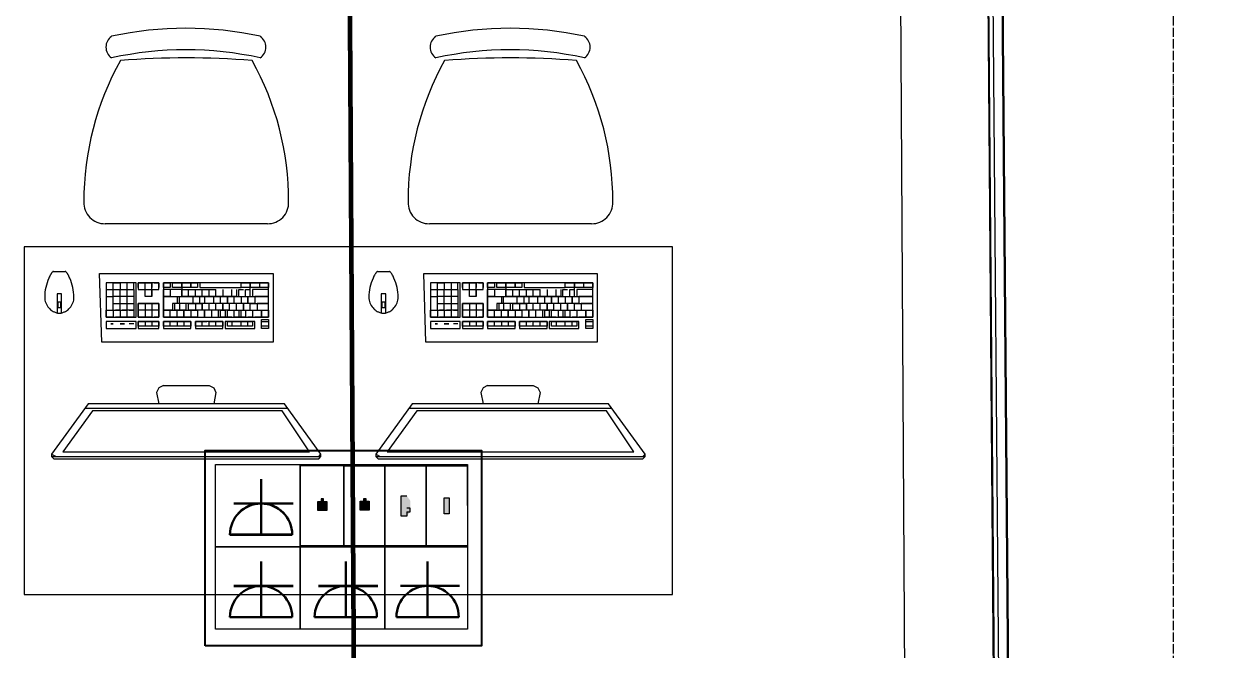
# Model space of a CAD drawing. Header units: millimetres. Extents: x -32 to 417638015, y -35 to 175284279.
# Drawn here: x 417443536 to 417446141, y 175263677 to 175265027 of the extents above; entities that cross this region are included whole.
import ezdxf
from ezdxf import colors
from ezdxf.entities.mleader import LeaderData, LeaderLine
from ezdxf.math import Vec2, Vec3

# ---------------------------------------------------------------- set-up
doc = ezdxf.new("R2010")
doc.units = ezdxf.units.MM
doc.linetypes.add('ADSK_Линия сетки', pattern=[25, 20, -2.5, 0, -2.5])
for name, color, linetype, lineweight in [('_ЭМ_В полу', 26, 'Кабель в трубе', 60), ('Оси', 253, 'Continuous', 9), ('Перекрытие', 7, 'Continuous', 18), ('Стены несущие', 7, 'Continuous', 30), ('Стены отделка', 7, 'Continuous', 30), ('Стены штриховка', 7, 'Continuous', 9), ('ТХ', 5, 'Continuous', 0), ('ТХ_Задание ЭОМ_СС', 6, 'Continuous', 0), ('ШТРИХОВКА', 252, 'Continuous', 15), ('Электро', 250, 'Continuous', 25), ('ЭОМ_Кабель для СУП', 150, 'Continuous', 9)]:
    doc.layers.add(name, color=color, linetype=linetype, lineweight=lineweight)
for name, color, linetype in [('_ЭМ_Надписи', 7, 'Continuous'), ('PDF _СС_розетки', 7, 'Continuous'), ('ВНУТРЯНКА', 1, 'Continuous')]:
    doc.layers.add(name, color=color, linetype=linetype)
doc.layers.add('PDF _ЭОМ _розетки', color=7, linetype='Continuous', true_color=0xeb0000)
doc.styles.add('ELine', font='txt.shx')
doc.styles.add('ЭОМ', font='isocpeur.ttf', dxfattribs={"width": 0.85, "height": 250})
doc.linetypes.add('TRAY', pattern='A,12.119257,["_",ELine,S=4.5,R=90,X=0,Y=-1.555839],0.750382,["_",ELine,S=4.5,R=0,X=0,Y=-0.805849],1.314849,["_",ELine,S=4.5,R=0,X=0,Y=-0.805849],2.250029,["_",ELine,S=4.5,R=90,X=0,Y=-1.555839],13.565483', length=30)
doc.linetypes.add('Кабель в трубе', pattern='A,8,[133,ltypeshp.shx,S=1,R=0,X=10,Y=1.3],-3,[130,ltypeshp.shx,S=1.5,R=-45,X=-1.5,Y=0],8', length=19)

# ---------------------------------------------------------------- blocks, each defined once
blk = doc.blocks.new('_ЭМ_ТХ2_4 Этаж')
at = {"color": 8, "linetype": 'Continuous'}
for p, q in [((59808.6, 32902), (59458.4, 32902)), ((60508.6, 32902), (60158.4, 32902))]:
    blk.add_line(p, q, dxfattribs=at)
for centre, radius, start, end in [((59488.1, 33283.1), 28.1, 124.2904, 235.7099), ((59632.8, 32576.3), 747.5, 77.6022, 102.398), ((59777.4, 33283.1), 28.1, 304.2917, 55.7085), ((60188.1, 33283.1), 28.1, 124.2904, 235.7099), ((60332.8, 32576.3), 747.5, 77.6022, 102.398), ((60477.4, 33283.1), 28.1, 304.2917, 55.7085), ((59632.8, 32529.8), 747.5, 77.6022, 102.398), ((60332.8, 32529.8), 747.5, 77.6022, 102.398), ((60036.9, 32950.5), 624.5, 150.8941, 180.122), ((59632.8, 31498), 1761.9, 85.3454, 94.6062), ((59230.1, 32950.5), 624.5, 359.8785, 29.0932), ((60736.9, 32950.5), 624.5, 150.8941, 180.122), ((60332.8, 31498), 1761.9, 85.3454, 94.6062), ((59930.1, 32950.5), 624.5, 359.8785, 29.0932), ((59457.8, 32947.4), 45.4, 177.8134, 270.7481), ((59809.2, 32947.4), 45.4, 269.2521, 2.1865), ((60157.8, 32947.4), 45.4, 177.8134, 270.7481), ((60509.2, 32947.4), 45.4, 269.2521, 2.1865)]:
    blk.add_arc(centre, radius, start, end, dxfattribs=at)
at = {"layer": 'ТХ', "color": 8, "linetype": 'Continuous', "ltscale": 100}
for p, q in [((59346.7, 32799.2), (59357.3, 32799.2)), ((59357.3, 32799.2), (59372.1, 32799.2)), ((60046.7, 32799.2), (60057.3, 32799.2)), ((60057.3, 32799.2), (60072.1, 32799.2)), ((59574.3, 32547.7), (59569.4, 32537.9)), ((59574.3, 32547.7), (59569.4, 32537.9)), ((59584.2, 32552.7), (59574.3, 32547.7)), ((59584.2, 32552.7), (59574.3, 32547.7)), ((59584.2, 32552.7), (59633.5, 32552.7)), ((59584.2, 32552.7), (59633.5, 32552.7)), ((59633.5, 32552.7), (59682.8, 32552.7)), ((59633.5, 32552.7), (59682.8, 32552.7)), ((59682.8, 32552.7), (59692.7, 32547.7)), ((59682.8, 32552.7), (59692.7, 32547.7)), ((59692.7, 32547.7), (59697.6, 32537.9)), ((59692.7, 32547.7), (59697.6, 32537.9)), ((60274.3, 32547.7), (60269.4, 32537.9)), ((60274.3, 32547.7), (60269.4, 32537.9)), ((60284.2, 32552.7), (60274.3, 32547.7)), ((60284.2, 32552.7), (60274.3, 32547.7)), ((60284.2, 32552.7), (60333.5, 32552.7)), ((60284.2, 32552.7), (60333.5, 32552.7)), ((60333.5, 32552.7), (60382.8, 32552.7)), ((60333.5, 32552.7), (60382.8, 32552.7)), ((60382.8, 32552.7), (60392.7, 32547.7)), ((60382.8, 32552.7), (60392.7, 32547.7)), ((60392.7, 32547.7), (60397.6, 32537.9)), ((60392.7, 32547.7), (60397.6, 32537.9)), ((59569.4, 32537.9), (59574.3, 32513.2)), ((59697.6, 32537.9), (59692.7, 32513.2)), ((60269.4, 32537.9), (60274.3, 32513.2)), ((60397.6, 32537.9), (60392.7, 32513.2))]:
    blk.add_line(p, q, dxfattribs=at)
at = {"layer": 'ТХ', "color": 8}
for points in [[(59283.5, 32102), (60683.5, 32102), (60683.5, 32852), (59283.5, 32852)], [(59356.7, 32720.3), (59356.7, 32733.3), (59362.1, 32733.3), (59362.1, 32720.3)], [(60056.7, 32720.3), (60056.7, 32733.3), (60062.1, 32733.3), (60062.1, 32720.3)]]:
    blk.add_lwpolyline(points, close=True, dxfattribs=at)
at = {"layer": 'ТХ', "color": 8, "linetype": 'Continuous', "ltscale": 100}
for points in [[(59446.1, 32794.3), (59820.9, 32794.3)], [(59820.9, 32646.4), (59451, 32646.4), (59446.1, 32794.3)], [(59820.9, 32794.3), (59820.9, 32646.4)], [(60146.1, 32794.3), (60520.9, 32794.3)], [(60520.9, 32646.4), (60151, 32646.4), (60146.1, 32794.3)], [(60520.9, 32794.3), (60520.9, 32646.4)], [(59460.9, 32774.6), (59460.9, 32700.6)], [(59525, 32774.6), (59460.9, 32774.6)], [(59460.9, 32774.6), (59460.9, 32715.4)], [(59475.7, 32774.6), (59460.9, 32774.6)], [(59460.9, 32759.8), (59490.5, 32759.8)], [(59475.7, 32715.4), (59475.7, 32774.6)], [(59475.7, 32774.6), (59490.5, 32774.6)], [(59475.7, 32759.8), (59475.7, 32774.6)], [(59475.7, 32715.4), (59475.7, 32759.8)], [(59490.5, 32774.6), (59490.5, 32759.8)], [(59490.5, 32774.6), (59490.5, 32759.8)], [(59490.5, 32715.4), (59490.5, 32759.8)], [(59490.5, 32759.8), (59520.1, 32759.8)], [(59520.1, 32774.6), (59495.4, 32774.6)], [(59495.4, 32759.8), (59520.1, 32759.8)], [(59505.3, 32774.6), (59505.3, 32700.6)], [(59520.1, 32759.8), (59520.1, 32774.6)], [(59520.1, 32759.8), (59520.1, 32715.4)], [(59525, 32700.6), (59525, 32774.6)], [(59529.9, 32774.6), (59559.5, 32774.6)], [(59529.9, 32764.7), (59529.9, 32774.6)], [(59529.9, 32774.6), (59529.9, 32759.8)], [(59574.3, 32774.6), (59529.9, 32774.6)], [(59529.9, 32759.8), (59544.7, 32759.8)], [(59529.9, 32759.8), (59574.3, 32759.8)], [(59544.7, 32759.8), (59544.7, 32774.6)], [(59544.7, 32745), (59544.7, 32759.8)], [(59559.5, 32745), (59544.7, 32745), (59544.7, 32759.8)], [(59559.5, 32774.6), (59559.5, 32764.7)], [(59559.5, 32745), (59559.5, 32774.6)], [(59559.5, 32759.8), (59559.5, 32745)], [(59564.4, 32774.6), (59574.3, 32774.6)], [(59574.3, 32774.6), (59574.3, 32764.7)], [(59574.3, 32759.8), (59574.3, 32774.6)], [(59584.2, 32774.6), (59584.2, 32700.6)], [(59811, 32774.6), (59584.2, 32774.6)], [(59584.2, 32774.6), (59599, 32774.6)], [(59584.2, 32764.7), (59584.2, 32774.6)], [(59599, 32764.7), (59584.2, 32764.7)], [(59584.2, 32745), (59584.2, 32759.8)], [(59623.6, 32759.8), (59584.2, 32759.8)], [(59599, 32774.6), (59599, 32764.7)], [(59599, 32745), (59623.6, 32745), (59623.6, 32759.8)], [(59599, 32759.8), (59599, 32745)], [(59599, 32759.8), (59599, 32745)], [(59603.9, 32774.6), (59623.6, 32774.6)], [(59603.9, 32764.7), (59603.9, 32774.6)], [(59623.6, 32764.7), (59603.9, 32764.7)], [(59623.6, 32774.6), (59658.1, 32774.6)], [(59623.6, 32774.6), (59623.6, 32745)], [(59623.6, 32764.7), (59623.6, 32774.6)], [(59658.1, 32764.7), (59623.6, 32764.7)], [(59623.6, 32759.8), (59653.2, 32759.8)], [(59638.4, 32745), (59638.4, 32759.8)], [(59643.4, 32764.7), (59643.4, 32774.6)], [(59643.4, 32774.6), (59643.4, 32764.7)], [(59653.2, 32745), (59653.2, 32759.8)], [(59653.2, 32759.8), (59697.6, 32759.8)], [(59658.1, 32774.6), (59658.1, 32764.7)], [(59663.1, 32774.6), (59663.1, 32764.7)], [(59751.8, 32774.6), (59663.1, 32774.6)], [(59663.1, 32764.7), (59751.8, 32764.7)], [(59668, 32745), (59668, 32759.8)], [(59682.8, 32745), (59682.8, 32759.8)], [(59697.6, 32745), (59697.6, 32759.8)], [(59712.4, 32759.8), (59712.4, 32745)], [(59732.1, 32745), (59732.1, 32759.8)], [(59742, 32759.8), (59742, 32745)], [(59746.9, 32759.8), (59756.8, 32759.8)], [(59746.9, 32745), (59746.9, 32759.8)], [(59751.8, 32774.6), (59771.6, 32774.6)], [(59751.8, 32764.7), (59751.8, 32774.6)], [(59751.8, 32764.7), (59751.8, 32774.6)], [(59811, 32764.7), (59751.8, 32764.7)], [(59761.7, 32759.8), (59771.6, 32759.8)], [(59761.7, 32745), (59761.7, 32759.8)], [(59771.6, 32774.6), (59811, 32774.6)], [(59771.6, 32745), (59771.6, 32774.6)], [(59771.6, 32774.6), (59771.6, 32764.7)], [(59776.5, 32759.8), (59776.5, 32745)], [(59811, 32759.8), (59776.5, 32759.8)], [(59791.3, 32774.6), (59791.3, 32764.7)], [(59811, 32700.6), (59811, 32774.6)], [(59811, 32774.6), (59811, 32764.7)], [(59811, 32745), (59811, 32759.8)], [(60160.9, 32774.6), (60160.9, 32700.6)], [(60225, 32774.6), (60160.9, 32774.6)], [(60160.9, 32774.6), (60160.9, 32715.4)], [(60175.7, 32774.6), (60160.9, 32774.6)], [(60160.9, 32759.8), (60190.5, 32759.8)], [(60175.7, 32715.4), (60175.7, 32774.6)], [(60175.7, 32774.6), (60190.5, 32774.6)], [(60175.7, 32759.8), (60175.7, 32774.6)], [(60175.7, 32715.4), (60175.7, 32759.8)], [(60190.5, 32774.6), (60190.5, 32759.8)], [(60190.5, 32774.6), (60190.5, 32759.8)], [(60190.5, 32715.4), (60190.5, 32759.8)], [(60190.5, 32759.8), (60220.1, 32759.8)], [(60220.1, 32774.6), (60195.4, 32774.6)], [(60195.4, 32759.8), (60220.1, 32759.8)], [(60205.3, 32774.6), (60205.3, 32700.6)], [(60220.1, 32759.8), (60220.1, 32774.6)], [(60220.1, 32759.8), (60220.1, 32715.4)], [(60225, 32700.6), (60225, 32774.6)], [(60229.9, 32774.6), (60259.5, 32774.6)], [(60229.9, 32764.7), (60229.9, 32774.6)], [(60229.9, 32774.6), (60229.9, 32759.8)], [(60274.3, 32774.6), (60229.9, 32774.6)], [(60229.9, 32759.8), (60244.7, 32759.8)], [(60229.9, 32759.8), (60274.3, 32759.8)], [(60244.7, 32759.8), (60244.7, 32774.6)], [(60244.7, 32745), (60244.7, 32759.8)], [(60259.5, 32745), (60244.7, 32745), (60244.7, 32759.8)], [(60259.5, 32774.6), (60259.5, 32764.7)], [(60259.5, 32745), (60259.5, 32774.6)], [(60259.5, 32759.8), (60259.5, 32745)], [(60264.4, 32774.6), (60274.3, 32774.6)], [(60274.3, 32774.6), (60274.3, 32764.7)], [(60274.3, 32759.8), (60274.3, 32774.6)], [(60284.2, 32774.6), (60284.2, 32700.6)], [(60511, 32774.6), (60284.2, 32774.6)], [(60284.2, 32774.6), (60299, 32774.6)], [(60284.2, 32764.7), (60284.2, 32774.6)], [(60299, 32764.7), (60284.2, 32764.7)], [(60284.2, 32745), (60284.2, 32759.8)], [(60323.6, 32759.8), (60284.2, 32759.8)], [(60299, 32774.6), (60299, 32764.7)], [(60299, 32745), (60323.6, 32745), (60323.6, 32759.8)], [(60299, 32759.8), (60299, 32745)], [(60299, 32759.8), (60299, 32745)], [(60303.9, 32774.6), (60323.6, 32774.6)], [(60303.9, 32764.7), (60303.9, 32774.6)], [(60323.6, 32764.7), (60303.9, 32764.7)], [(60323.6, 32774.6), (60358.1, 32774.6)], [(60323.6, 32774.6), (60323.6, 32745)], [(60323.6, 32764.7), (60323.6, 32774.6)], [(60358.1, 32764.7), (60323.6, 32764.7)], [(60323.6, 32759.8), (60353.2, 32759.8)], [(60338.4, 32745), (60338.4, 32759.8)], [(60343.4, 32764.7), (60343.4, 32774.6)], [(60343.4, 32774.6), (60343.4, 32764.7)], [(60353.2, 32745), (60353.2, 32759.8)], [(60353.2, 32759.8), (60397.6, 32759.8)], [(60358.1, 32774.6), (60358.1, 32764.7)], [(60363.1, 32774.6), (60363.1, 32764.7)], [(60451.8, 32774.6), (60363.1, 32774.6)], [(60363.1, 32764.7), (60451.8, 32764.7)], [(60368, 32745), (60368, 32759.8)], [(60382.8, 32745), (60382.8, 32759.8)], [(60397.6, 32745), (60397.6, 32759.8)], [(60412.4, 32759.8), (60412.4, 32745)], [(60432.1, 32745), (60432.1, 32759.8)], [(60442, 32759.8), (60442, 32745)], [(60446.9, 32759.8), (60456.8, 32759.8)], [(60446.9, 32745), (60446.9, 32759.8)], [(60451.8, 32774.6), (60471.6, 32774.6)], [(60451.8, 32764.7), (60451.8, 32774.6)], [(60451.8, 32764.7), (60451.8, 32774.6)], [(60511, 32764.7), (60451.8, 32764.7)], [(60461.7, 32759.8), (60471.6, 32759.8)], [(60461.7, 32745), (60461.7, 32759.8)], [(60471.6, 32774.6), (60511, 32774.6)], [(60471.6, 32745), (60471.6, 32774.6)], [(60471.6, 32774.6), (60471.6, 32764.7)], [(60476.5, 32759.8), (60476.5, 32745)], [(60511, 32759.8), (60476.5, 32759.8)], [(60491.3, 32774.6), (60491.3, 32764.7)], [(60511, 32700.6), (60511, 32774.6)], [(60511, 32774.6), (60511, 32764.7)], [(60511, 32745), (60511, 32759.8)], [(59460.9, 32745), (59475.7, 32745)], [(59505.3, 32745), (59475.7, 32745)], [(59475.7, 32730.2), (59490.5, 32730.2)], [(59490.5, 32730.2), (59520.1, 32730.2)], [(59520.1, 32745), (59505.3, 32745)], [(59529.9, 32715.4), (59529.9, 32730.2)], [(59529.9, 32730.2), (59529.9, 32700.6)], [(59529.9, 32730.2), (59574.3, 32730.2)], [(59574.3, 32730.2), (59529.9, 32730.2)], [(59559.5, 32745), (59544.7, 32745)], [(59544.7, 32730.2), (59544.7, 32715.4)], [(59559.5, 32730.2), (59559.5, 32700.6)], [(59574.3, 32700.6), (59574.3, 32730.2)], [(59574.3, 32730.2), (59574.3, 32715.4)], [(59584.2, 32745), (59613.8, 32745)], [(59599, 32745), (59584.2, 32745)], [(59584.2, 32715.4), (59584.2, 32745)], [(59613.8, 32745), (59613.8, 32730.2), (59603.9, 32730.2), (59603.9, 32715.4)], [(59643.4, 32730.2), (59608.8, 32730.2)], [(59608.8, 32715.4), (59608.8, 32730.2)], [(59618.7, 32730.2), (59618.7, 32745)], [(59618.7, 32745), (59628.6, 32745)], [(59618.7, 32730.2), (59618.7, 32715.4)], [(59742, 32745), (59623.6, 32745)], [(59628.6, 32745), (59737.1, 32745)], [(59633.5, 32715.4), (59633.5, 32730.2)], [(59638.4, 32715.4), (59638.4, 32730.2)], [(59638.4, 32730.2), (59668, 32730.2)], [(59663.1, 32730.2), (59643.4, 32730.2)], [(59648.3, 32730.2), (59648.3, 32745)], [(59668, 32745), (59653.2, 32745)], [(59653.2, 32730.2), (59653.2, 32715.4)], [(59663.1, 32730.2), (59663.1, 32745)], [(59766.6, 32730.2), (59663.1, 32730.2)], [(59668, 32715.4), (59668, 32730.2)], [(59668, 32730.2), (59668, 32715.4)], [(59672.9, 32745), (59672.9, 32730.2)], [(59682.8, 32715.4), (59682.8, 32730.2)], [(59692.7, 32730.2), (59692.7, 32745)], [(59697.6, 32715.4), (59697.6, 32730.2)], [(59707.5, 32730.2), (59707.5, 32745)], [(59712.4, 32730.2), (59712.4, 32715.4)], [(59712.4, 32715.4), (59712.4, 32730.2)], [(59727.2, 32715.4), (59727.2, 32730.2)], [(59737.1, 32745), (59751.8, 32745)], [(59737.1, 32730.2), (59737.1, 32745)], [(59742, 32715.4), (59742, 32730.2)], [(59746.9, 32745), (59781.4, 32745)], [(59751.8, 32745), (59751.8, 32730.2)], [(59781.4, 32730.2), (59756.8, 32730.2)], [(59756.8, 32715.4), (59756.8, 32730.2)], [(59756.8, 32730.2), (59756.8, 32715.4)], [(59766.6, 32745), (59766.6, 32730.2)], [(59766.6, 32730.2), (59766.6, 32745)], [(59771.6, 32730.2), (59786.4, 32730.2)], [(59771.6, 32715.4), (59771.6, 32730.2)], [(59776.5, 32745), (59811, 32745)], [(59811, 32745), (59781.4, 32745)], [(59781.4, 32745), (59781.4, 32730.2)], [(59781.4, 32745), (59781.4, 32730.2)], [(59781.4, 32730.2), (59811, 32730.2)], [(59786.4, 32715.4), (59811, 32715.4), (59811, 32730.2), (59811, 32745)], [(59786.4, 32730.2), (59786.4, 32715.4)], [(59786.4, 32730.2), (59786.4, 32715.4)], [(59811, 32730.2), (59786.4, 32730.2)], [(60160.9, 32745), (60175.7, 32745)], [(60205.3, 32745), (60175.7, 32745)], [(60175.7, 32730.2), (60190.5, 32730.2)], [(60190.5, 32730.2), (60220.1, 32730.2)], [(60220.1, 32745), (60205.3, 32745)], [(60229.9, 32715.4), (60229.9, 32730.2)], [(60229.9, 32730.2), (60229.9, 32700.6)], [(60229.9, 32730.2), (60274.3, 32730.2)], [(60274.3, 32730.2), (60229.9, 32730.2)], [(60259.5, 32745), (60244.7, 32745)], [(60244.7, 32730.2), (60244.7, 32715.4)], [(60259.5, 32730.2), (60259.5, 32700.6)], [(60274.3, 32700.6), (60274.3, 32730.2)], [(60274.3, 32730.2), (60274.3, 32715.4)], [(60284.2, 32745), (60313.8, 32745)], [(60299, 32745), (60284.2, 32745)], [(60284.2, 32715.4), (60284.2, 32745)], [(60313.8, 32745), (60313.8, 32730.2), (60303.9, 32730.2), (60303.9, 32715.4)], [(60343.4, 32730.2), (60308.8, 32730.2)], [(60308.8, 32715.4), (60308.8, 32730.2)], [(60318.7, 32730.2), (60318.7, 32745)], [(60318.7, 32745), (60328.6, 32745)], [(60318.7, 32730.2), (60318.7, 32715.4)], [(60442, 32745), (60323.6, 32745)], [(60328.6, 32745), (60437.1, 32745)], [(60333.5, 32715.4), (60333.5, 32730.2)], [(60338.4, 32715.4), (60338.4, 32730.2)], [(60338.4, 32730.2), (60368, 32730.2)], [(60363.1, 32730.2), (60343.4, 32730.2)], [(60348.3, 32730.2), (60348.3, 32745)], [(60368, 32745), (60353.2, 32745)], [(60353.2, 32730.2), (60353.2, 32715.4)], [(60363.1, 32730.2), (60363.1, 32745)], [(60466.6, 32730.2), (60363.1, 32730.2)], [(60368, 32715.4), (60368, 32730.2)], [(60368, 32730.2), (60368, 32715.4)], [(60372.9, 32745), (60372.9, 32730.2)], [(60382.8, 32715.4), (60382.8, 32730.2)], [(60392.7, 32730.2), (60392.7, 32745)], [(60397.6, 32715.4), (60397.6, 32730.2)], [(60407.5, 32730.2), (60407.5, 32745)], [(60412.4, 32730.2), (60412.4, 32715.4)], [(60412.4, 32715.4), (60412.4, 32730.2)], [(60427.2, 32715.4), (60427.2, 32730.2)], [(60437.1, 32745), (60451.8, 32745)], [(60437.1, 32730.2), (60437.1, 32745)], [(60442, 32715.4), (60442, 32730.2)], [(60446.9, 32745), (60481.4, 32745)], [(60451.8, 32745), (60451.8, 32730.2)], [(60481.4, 32730.2), (60456.8, 32730.2)], [(60456.8, 32715.4), (60456.8, 32730.2)], [(60456.8, 32730.2), (60456.8, 32715.4)], [(60466.6, 32745), (60466.6, 32730.2)], [(60466.6, 32730.2), (60466.6, 32745)], [(60471.6, 32730.2), (60486.4, 32730.2)], [(60471.6, 32715.4), (60471.6, 32730.2)], [(60476.5, 32745), (60511, 32745)], [(60511, 32745), (60481.4, 32745)], [(60481.4, 32745), (60481.4, 32730.2)], [(60481.4, 32745), (60481.4, 32730.2)], [(60481.4, 32730.2), (60511, 32730.2)], [(60486.4, 32715.4), (60511, 32715.4), (60511, 32730.2), (60511, 32745)], [(60486.4, 32730.2), (60486.4, 32715.4)], [(60486.4, 32730.2), (60486.4, 32715.4)], [(60511, 32730.2), (60486.4, 32730.2)], [(59460.9, 32715.4), (59505.3, 32715.4)], [(59460.9, 32700.6), (59460.9, 32715.4)], [(59460.9, 32715.4), (59475.7, 32715.4)], [(59475.7, 32700.6), (59460.9, 32700.6)], [(59460.9, 32700.6), (59525, 32700.6)], [(59475.7, 32715.4), (59475.7, 32700.6)], [(59490.5, 32715.4), (59480.6, 32715.4)], [(59520.1, 32700.6), (59480.6, 32700.6)], [(59490.5, 32715.4), (59490.5, 32700.6)], [(59520.1, 32715.4), (59495.4, 32715.4)], [(59510.2, 32715.4), (59520.1, 32715.4)], [(59520.1, 32715.4), (59520.1, 32700.6)], [(59529.9, 32700.6), (59529.9, 32715.4)], [(59574.3, 32715.4), (59529.9, 32715.4)], [(59544.7, 32700.6), (59529.9, 32700.6)], [(59529.9, 32700.6), (59574.3, 32700.6)], [(59544.7, 32715.4), (59544.7, 32700.6)], [(59559.5, 32700.6), (59544.7, 32700.6)], [(59574.3, 32700.6), (59564.4, 32700.6)], [(59574.3, 32715.4), (59574.3, 32700.6)], [(59584.2, 32715.4), (59599, 32715.4)], [(59584.2, 32700.6), (59584.2, 32715.4)], [(59603.9, 32715.4), (59584.2, 32715.4)], [(59584.2, 32700.6), (59811, 32700.6)], [(59613.8, 32700.6), (59584.2, 32700.6)], [(59599, 32700.6), (59599, 32715.4)], [(59599, 32715.4), (59613.8, 32715.4)], [(59633.5, 32715.4), (59608.8, 32715.4)], [(59613.8, 32715.4), (59658.1, 32715.4)], [(59613.8, 32700.6), (59613.8, 32715.4)], [(59628.6, 32700.6), (59613.8, 32700.6)], [(59643.4, 32700.6), (59628.6, 32700.6)], [(59668, 32715.4), (59638.4, 32715.4)], [(59643.4, 32715.4), (59643.4, 32700.6)], [(59658.1, 32700.6), (59643.4, 32700.6)], [(59727.2, 32715.4), (59658.1, 32715.4)], [(59658.1, 32715.4), (59658.1, 32700.6)], [(59682.8, 32715.4), (59668, 32715.4)], [(59687.7, 32715.4), (59687.7, 32700.6)], [(59702.5, 32715.4), (59702.5, 32700.6)], [(59707.5, 32715.4), (59717.3, 32715.4)], [(59707.5, 32700.6), (59707.5, 32715.4)], [(59732.1, 32700.6), (59707.5, 32700.6)], [(59717.3, 32715.4), (59717.3, 32700.6)], [(59722.3, 32715.4), (59732.1, 32715.4)], [(59722.3, 32700.6), (59722.3, 32715.4)], [(59727.2, 32715.4), (59811, 32715.4)], [(59737.1, 32700.6), (59737.1, 32715.4)], [(59761.7, 32700.6), (59737.1, 32700.6)], [(59746.9, 32715.4), (59746.9, 32700.6)], [(59751.8, 32700.6), (59751.8, 32715.4)], [(59761.7, 32715.4), (59761.7, 32700.6)], [(59776.5, 32700.6), (59766.6, 32700.6)], [(59776.5, 32715.4), (59776.5, 32700.6)], [(59811, 32700.6), (59781.4, 32700.6)], [(59796.2, 32715.4), (59796.2, 32700.6)], [(59796.2, 32700.6), (59796.2, 32715.4)], [(59811, 32715.4), (59811, 32700.6)], [(60160.9, 32715.4), (60205.3, 32715.4)], [(60160.9, 32700.6), (60160.9, 32715.4)], [(60160.9, 32715.4), (60175.7, 32715.4)], [(60175.7, 32700.6), (60160.9, 32700.6)], [(60160.9, 32700.6), (60225, 32700.6)], [(60175.7, 32715.4), (60175.7, 32700.6)], [(60190.5, 32715.4), (60180.6, 32715.4)], [(60220.1, 32700.6), (60180.6, 32700.6)], [(60190.5, 32715.4), (60190.5, 32700.6)], [(60220.1, 32715.4), (60195.4, 32715.4)], [(60210.2, 32715.4), (60220.1, 32715.4)], [(60220.1, 32715.4), (60220.1, 32700.6)], [(60229.9, 32700.6), (60229.9, 32715.4)], [(60274.3, 32715.4), (60229.9, 32715.4)], [(60244.7, 32700.6), (60229.9, 32700.6)], [(60229.9, 32700.6), (60274.3, 32700.6)], [(60244.7, 32715.4), (60244.7, 32700.6)], [(60259.5, 32700.6), (60244.7, 32700.6)], [(60274.3, 32700.6), (60264.4, 32700.6)], [(60274.3, 32715.4), (60274.3, 32700.6)], [(60284.2, 32715.4), (60299, 32715.4)], [(60284.2, 32700.6), (60284.2, 32715.4)], [(60303.9, 32715.4), (60284.2, 32715.4)], [(60284.2, 32700.6), (60511, 32700.6)], [(60313.8, 32700.6), (60284.2, 32700.6)], [(60299, 32700.6), (60299, 32715.4)], [(60299, 32715.4), (60313.8, 32715.4)], [(60333.5, 32715.4), (60308.8, 32715.4)], [(60313.8, 32715.4), (60358.1, 32715.4)], [(60313.8, 32700.6), (60313.8, 32715.4)], [(60328.6, 32700.6), (60313.8, 32700.6)], [(60343.4, 32700.6), (60328.6, 32700.6)], [(60368, 32715.4), (60338.4, 32715.4)], [(60343.4, 32715.4), (60343.4, 32700.6)], [(60358.1, 32700.6), (60343.4, 32700.6)], [(60427.2, 32715.4), (60358.1, 32715.4)], [(60358.1, 32715.4), (60358.1, 32700.6)], [(60382.8, 32715.4), (60368, 32715.4)], [(60387.7, 32715.4), (60387.7, 32700.6)], [(60402.5, 32715.4), (60402.5, 32700.6)], [(60407.5, 32715.4), (60417.3, 32715.4)], [(60407.5, 32700.6), (60407.5, 32715.4)], [(60432.1, 32700.6), (60407.5, 32700.6)], [(60417.3, 32715.4), (60417.3, 32700.6)], [(60422.3, 32715.4), (60432.1, 32715.4)], [(60422.3, 32700.6), (60422.3, 32715.4)], [(60427.2, 32715.4), (60511, 32715.4)], [(60437.1, 32700.6), (60437.1, 32715.4)], [(60461.7, 32700.6), (60437.1, 32700.6)], [(60446.9, 32715.4), (60446.9, 32700.6)], [(60451.8, 32700.6), (60451.8, 32715.4)], [(60461.7, 32715.4), (60461.7, 32700.6)], [(60476.5, 32700.6), (60466.6, 32700.6)], [(60476.5, 32715.4), (60476.5, 32700.6)], [(60511, 32700.6), (60481.4, 32700.6)], [(60496.2, 32715.4), (60496.2, 32700.6)], [(60496.2, 32700.6), (60496.2, 32715.4)], [(60511, 32715.4), (60511, 32700.6)], [(59460.9, 32690.8), (59460.9, 32676)], [(59525, 32690.8), (59460.9, 32690.8)], [(59460.9, 32676), (59525, 32676)], [(59470.7, 32685.8), (59475.7, 32685.8)], [(59475.7, 32685.8), (59470.7, 32685.8)], [(59490.5, 32685.8), (59500.3, 32685.8)], [(59500.3, 32685.8), (59490.5, 32685.8)], [(59520.1, 32685.8), (59510.2, 32685.8)], [(59520.1, 32685.8), (59510.2, 32685.8)], [(59525, 32676), (59525, 32690.8)], [(59529.9, 32690.8), (59574.3, 32690.8)], [(59574.3, 32690.8), (59529.9, 32690.8)], [(59529.9, 32680.9), (59529.9, 32690.8)], [(59529.9, 32690.8), (59529.9, 32676)], [(59574.3, 32680.9), (59529.9, 32680.9)], [(59529.9, 32676), (59574.3, 32676)], [(59544.7, 32690.8), (59544.7, 32680.9)], [(59559.5, 32690.8), (59559.5, 32680.9)], [(59574.3, 32690.8), (59574.3, 32680.9)], [(59574.3, 32676), (59574.3, 32690.8)], [(59613.8, 32690.8), (59613.8, 32680.9), (59584.2, 32680.9)], [(59584.2, 32690.8), (59613.8, 32690.8)], [(59584.2, 32680.9), (59584.2, 32690.8), (59584.2, 32676)], [(59643.4, 32690.8), (59584.2, 32690.8)], [(59584.2, 32676), (59643.4, 32676)], [(59599, 32680.9), (59599, 32690.8)], [(59613.8, 32690.8), (59628.6, 32690.8)], [(59643.4, 32680.9), (59613.8, 32680.9)], [(59628.6, 32690.8), (59643.4, 32690.8)], [(59628.6, 32690.8), (59628.6, 32680.9)], [(59643.4, 32690.8), (59643.4, 32680.9)], [(59643.4, 32676), (59643.4, 32690.8)], [(59653.2, 32690.8), (59677.9, 32690.8)], [(59653.2, 32680.9), (59653.2, 32690.8)], [(59653.2, 32690.8), (59653.2, 32676)], [(59712.4, 32690.8), (59653.2, 32690.8)], [(59682.8, 32680.9), (59653.2, 32680.9)], [(59653.2, 32676), (59712.4, 32676)], [(59668, 32680.9), (59668, 32690.8)], [(59682.8, 32680.9), (59682.8, 32690.8), (59712.4, 32690.8)], [(59712.4, 32680.9), (59682.8, 32680.9)], [(59697.6, 32680.9), (59697.6, 32690.8)], [(59712.4, 32690.8), (59712.4, 32680.9)], [(59712.4, 32676), (59712.4, 32690.8)], [(59781.4, 32690.8), (59717.3, 32690.8)], [(59717.3, 32690.8), (59717.3, 32676)], [(59717.3, 32676), (59781.4, 32676)], [(59722.3, 32680.9), (59722.3, 32690.8)], [(59722.3, 32690.8), (59776.5, 32690.8)], [(59776.5, 32680.9), (59722.3, 32680.9)], [(59732.1, 32690.8), (59732.1, 32680.9)], [(59751.8, 32680.9), (59751.8, 32690.8)], [(59766.6, 32680.9), (59766.6, 32690.8)], [(59776.5, 32690.8), (59776.5, 32680.9)], [(59781.4, 32676), (59781.4, 32690.8)], [(59796.2, 32695.7), (59811, 32695.7)], [(59796.2, 32676), (59796.2, 32695.7)], [(59796.2, 32690.8), (59811, 32690.8)], [(59796.2, 32680.9), (59796.2, 32690.8)], [(59811, 32680.9), (59796.2, 32680.9)], [(59811, 32676), (59796.2, 32676)], [(59811, 32695.7), (59811, 32676)], [(59811, 32690.8), (59811, 32680.9)], [(60160.9, 32690.8), (60160.9, 32676)], [(60225, 32690.8), (60160.9, 32690.8)], [(60160.9, 32676), (60225, 32676)], [(60170.7, 32685.8), (60175.7, 32685.8)], [(60175.7, 32685.8), (60170.7, 32685.8)], [(60190.5, 32685.8), (60200.3, 32685.8)], [(60200.3, 32685.8), (60190.5, 32685.8)], [(60220.1, 32685.8), (60210.2, 32685.8)], [(60220.1, 32685.8), (60210.2, 32685.8)], [(60225, 32676), (60225, 32690.8)], [(60229.9, 32690.8), (60274.3, 32690.8)], [(60274.3, 32690.8), (60229.9, 32690.8)], [(60229.9, 32680.9), (60229.9, 32690.8)], [(60229.9, 32690.8), (60229.9, 32676)], [(60274.3, 32680.9), (60229.9, 32680.9)], [(60229.9, 32676), (60274.3, 32676)], [(60244.7, 32690.8), (60244.7, 32680.9)], [(60259.5, 32690.8), (60259.5, 32680.9)], [(60274.3, 32690.8), (60274.3, 32680.9)], [(60274.3, 32676), (60274.3, 32690.8)], [(60313.8, 32690.8), (60313.8, 32680.9), (60284.2, 32680.9)], [(60284.2, 32690.8), (60313.8, 32690.8)], [(60284.2, 32680.9), (60284.2, 32690.8), (60284.2, 32676)], [(60343.4, 32690.8), (60284.2, 32690.8)], [(60284.2, 32676), (60343.4, 32676)], [(60299, 32680.9), (60299, 32690.8)], [(60313.8, 32690.8), (60328.6, 32690.8)], [(60343.4, 32680.9), (60313.8, 32680.9)], [(60328.6, 32690.8), (60343.4, 32690.8)], [(60328.6, 32690.8), (60328.6, 32680.9)], [(60343.4, 32690.8), (60343.4, 32680.9)], [(60343.4, 32676), (60343.4, 32690.8)], [(60353.2, 32690.8), (60377.9, 32690.8)], [(60353.2, 32680.9), (60353.2, 32690.8)], [(60353.2, 32690.8), (60353.2, 32676)], [(60412.4, 32690.8), (60353.2, 32690.8)], [(60382.8, 32680.9), (60353.2, 32680.9)], [(60353.2, 32676), (60412.4, 32676)], [(60368, 32680.9), (60368, 32690.8)], [(60382.8, 32680.9), (60382.8, 32690.8), (60412.4, 32690.8)], [(60412.4, 32680.9), (60382.8, 32680.9)], [(60397.6, 32680.9), (60397.6, 32690.8)], [(60412.4, 32690.8), (60412.4, 32680.9)], [(60412.4, 32676), (60412.4, 32690.8)], [(60481.4, 32690.8), (60417.3, 32690.8)], [(60417.3, 32690.8), (60417.3, 32676)], [(60417.3, 32676), (60481.4, 32676)], [(60422.3, 32680.9), (60422.3, 32690.8)], [(60422.3, 32690.8), (60476.5, 32690.8)], [(60476.5, 32680.9), (60422.3, 32680.9)], [(60432.1, 32690.8), (60432.1, 32680.9)], [(60451.8, 32680.9), (60451.8, 32690.8)], [(60466.6, 32680.9), (60466.6, 32690.8)], [(60476.5, 32690.8), (60476.5, 32680.9)], [(60481.4, 32676), (60481.4, 32690.8)], [(60496.2, 32695.7), (60511, 32695.7)], [(60496.2, 32676), (60496.2, 32695.7)], [(60496.2, 32690.8), (60511, 32690.8)], [(60496.2, 32680.9), (60496.2, 32690.8)], [(60511, 32680.9), (60496.2, 32680.9)], [(60511, 32676), (60496.2, 32676)], [(60511, 32695.7), (60511, 32676)], [(60511, 32690.8), (60511, 32680.9)], [(59850.5, 32503.4), (59633.5, 32503.4), (59416.5, 32503.4)], [(60550.5, 32503.4), (60333.5, 32503.4), (60116.5, 32503.4)], [(59342.5, 32404.7), (59352.4, 32399.8), (59633.5, 32399.8), (59919.5, 32399.8), (59924.4, 32404.7)], [(59342.5, 32399.8), (59352.4, 32399.8), (59633.5, 32399.8), (59914.6, 32399.8), (59924.4, 32399.8)], [(60042.5, 32404.7), (60052.4, 32399.8), (60333.5, 32399.8), (60619.5, 32399.8), (60624.4, 32404.7)], [(60042.5, 32399.8), (60052.4, 32399.8), (60333.5, 32399.8), (60614.6, 32399.8), (60624.4, 32399.8)]]:
    blk.add_lwpolyline(points, dxfattribs=at)
at = {"layer": 'ТХ', "color": 8}
for points in [[(59364.3, 32709.7), (59364.3, 32750.9), (59354.5, 32750.9), (59354.5, 32709.7)], [(60064.3, 32709.7), (60064.3, 32750.9), (60054.5, 32750.9), (60054.5, 32709.7)]]:
    blk.add_lwpolyline(points, dxfattribs=at)
at = {"layer": 'ТХ', "color": 8, "linetype": 'Continuous', "ltscale": 100}
for points in [[(59722.3, 32745), (59722.3, 32730.2)], [(60422.3, 32745), (60422.3, 32730.2)], [(59628.6, 32715.4), (59628.6, 32700.6)], [(59672.9, 32715.4), (59672.9, 32700.6)], [(60328.6, 32715.4), (60328.6, 32700.6)], [(60372.9, 32715.4), (60372.9, 32700.6)], [(59835.7, 32513.2), (59633.5, 32513.2), (59436.2, 32513.2), (59426.4, 32513.2), (59421.4, 32513.2), (59342.5, 32404.7), (59342.5, 32399.8), (59347.5, 32394.9), (59633.5, 32394.9), (59919.5, 32394.9), (59924.4, 32399.8), (59924.4, 32404.7), (59845.5, 32513.2)], [(59633.5, 32409.7), (59899.8, 32409.7), (59840.6, 32498.4), (59633.5, 32498.4), (59431.3, 32498.4), (59367.2, 32409.7)], [(60535.7, 32513.2), (60333.5, 32513.2), (60136.2, 32513.2), (60126.4, 32513.2), (60121.4, 32513.2), (60042.5, 32404.7), (60042.5, 32399.8), (60047.5, 32394.9), (60333.5, 32394.9), (60619.5, 32394.9), (60624.4, 32399.8), (60624.4, 32404.7), (60545.5, 32513.2)], [(60333.5, 32409.7), (60599.8, 32409.7), (60540.6, 32498.4), (60333.5, 32498.4), (60131.3, 32498.4), (60067.2, 32409.7)]]:
    blk.add_lwpolyline(points, close=True, dxfattribs=at)
for centre, radius, start, end in [((59425.5, 32743.6), 97.6, 155.2785, 180), ((59596.4, 32665), 285.7, 153.4349, 155.2785), ((59351.1, 32787.6), 11.5, 144.2175, 153.4349), ((59371.3, 32773), 36.4, 135, 144.2175), ((59346.7, 32797.6), 1.61, 90, 135), ((59372.1, 32797.6), 1.61, 45, 90), ((59347.5, 32773), 36.4, 35.7825, 45), ((59367.8, 32787.6), 11.5, 26.5651, 35.7825), ((59122.4, 32665), 285.7, 24.7215, 26.5651), ((59293.3, 32743.6), 97.6, 0, 24.7215), ((60125.5, 32743.6), 97.6, 155.2785, 180), ((60296.4, 32665), 285.7, 153.4349, 155.2785), ((60051.1, 32787.6), 11.5, 144.2175, 153.4349), ((60071.3, 32773), 36.4, 135, 144.2175), ((60046.7, 32797.6), 1.61, 90, 135), ((60072.1, 32797.6), 1.61, 45, 90), ((60047.5, 32773), 36.4, 35.7825, 45), ((60067.8, 32787.6), 11.5, 26.5651, 35.7825), ((59822.4, 32665), 285.7, 24.7215, 26.5651), ((59993.3, 32743.6), 97.6, 0, 24.7215), ((59362.6, 32743.6), 34.8, 180, 222.0469), ((59356.2, 32743.6), 34.8, 317.9531, 0), ((60062.6, 32743.6), 34.8, 180, 222.0469), ((60056.2, 32743.6), 34.8, 317.9531, 0), ((59413, 32789), 102.6, 222.0469, 225), ((59347.9, 32724), 10.5, 225, 234.2175), ((59359.7, 32740.3), 30.7, 234.2175, 243.4349), ((59367.1, 32755), 47.1, 243.4349, 250.8758), ((59359.4, 32732.9), 23.8, 250.8758, 270), ((59359.4, 32732.9), 23.8, 270, 289.1242), ((59351.7, 32755), 47.1, 289.1242, 296.5651), ((59359.1, 32740.3), 30.7, 296.5651, 305.7825), ((59370.9, 32724), 10.5, 305.7825, 315), ((59305.8, 32789), 102.6, 315, 317.9531), ((60113, 32789), 102.6, 222.0469, 225), ((60047.9, 32724), 10.5, 225, 234.2175), ((60059.7, 32740.3), 30.7, 234.2175, 243.4349), ((60067.1, 32755), 47.1, 243.4349, 250.8758), ((60059.4, 32732.9), 23.8, 250.8758, 270), ((60059.4, 32732.9), 23.8, 270, 289.1242), ((60051.7, 32755), 47.1, 289.1242, 296.5651), ((60059.1, 32740.3), 30.7, 296.5651, 305.7825), ((60070.9, 32724), 10.5, 305.7825, 315), ((60005.8, 32789), 102.6, 315, 317.9531)]:
    blk.add_arc(centre, radius, start, end, dxfattribs=at)
blk = doc.blocks.new('План 4 этажа')
at = {"layer": 'Оси', "color": 8, "linetype": 'ADSK_Линия сетки'}
blk.add_line((55856.505, -3353.101), (55856.505, 43685.833), dxfattribs=at)
at = {"layer": 'Перекрытие', "color": 8}
blk.add_line((55252.694, 36261.696), (55294.03, 28831.725), dxfattribs=at)
at = {"layer": 'Стены несущие', "color": 8}
blk.add_line((55480.117, 34528.574), (55500.699, 31983.652), dxfattribs=at)
at = {"layer": 'Стены отделка', "color": 8, "lineweight": 9}
for p, q in [((55448.118, 34528.316), (55468.7, 31983.393)), ((55480.708, 31982.49), (55460.117, 34528.413))]:
    blk.add_line(p, q, dxfattribs=at)
at = {"layer": 'Стены штриховка', "color": 8}
blk.add_line((55450.118, 34528.332), (55470.7, 31983.409), dxfattribs=at)
blk = doc.blocks.new('розетк для люка')
at = {"layer": 'ВНУТРЯНКА', "color": 5, "lineweight": 30, "ltscale": 100, "transparency": 33554687}
blk.add_line((-67.1, -58.8), (-67.1, 69), dxfattribs=at)
at = {"layer": 'Электро', "color": 5, "lineweight": 30, "transparency": 33554687}
for p, q in [((0, 67.3), (0, -67.3)), ((0, 0), (-120.1, 0))]:
    blk.add_line(p, q, dxfattribs=at)
blk.add_ellipse((0.1, 0), major_axis=(47.6, 47.6), ratio=1, start_param=0.787621, end_param=3.924768, dxfattribs=at)
blk = doc.blocks.new('Люк на 6 мест')
h = blk.add_hatch(color=256)
h.dxf.hatch_style = 1
h.paths.add_polyline_path([(-284.6, 515.7), (-284.6, 526.8), (-319.2, 527), (-319.2, 515.9)])
h = blk.add_hatch(color=256)
h.dxf.hatch_style = 1
h.paths.add_polyline_path([(-323.7, 435.1), (-323.7, 435.1), (-313, 442.8), (-289.1, 442.7), (-279.4, 435), (-279.4, 435), (-279.3, 422.8), (-323.6, 422.8)])
h = blk.add_hatch(color=256)
h.dxf.hatch_style = 1
h.paths.add_polyline_path([(-311.7, 334.8), (-311.7, 341.7), (-317.2, 341.7), (-317.3, 347.2), (-311.8, 347.2), (-311.8, 354.1), (-292.5, 354.1), (-292.5, 334.9)])
h = blk.add_hatch(color=256)
h.dxf.hatch_style = 1
h.paths.add_polyline_path([(-311.3, 243.2), (-311.3, 250.1), (-316.8, 250.1), (-316.8, 255.6), (-311.3, 255.6), (-311.3, 262.4), (-292, 262.5), (-292, 243.2)])
for p, q in [((-323.6, 422.8), (-323.7, 435.1)), ((-323.7, 435.1), (-323.7, 435.1)), ((-279.3, 422.8), (-323.6, 422.8)), ((-289.1, 442.7), (-296.8, 442.7)), ((-296.8, 442.7), (-296.8, 435)), ((-289.1, 435), (-289.1, 442.7)), ((-289.1, 435), (-279.4, 435)), ((-279.4, 435), (-279.3, 422.8))]:
    blk.add_line(p, q)
for points in [[(-215.5, 477.1), (-388.3, 476.8), (-388.3, 565.7), (-215.5, 566)], [(-284.6, 526.8), (-284.6, 515.7), (-319.2, 515.9), (-319.2, 527)], [(-215.5, 388.2), (-388.3, 387.9), (-388.3, 476.8), (-215.5, 477.1)], [(-215.5, 299.3), (-388.3, 299), (-388.3, 387.9), (-215.5, 388.2)], [(-215.8, 205.5), (-388.7, 205.1), (-388.3, 299), (-215.5, 299.3)]]:
    blk.add_lwpolyline(points, close=True)
for points in [[(-311.8, 347.2), (-317.3, 347.2), (-317.2, 341.7), (-311.7, 341.7)], [(-311.8, 347.2), (-311.8, 354.1), (-292.5, 354.1)], [(-292.5, 354.1), (-292.5, 334.9), (-311.7, 334.8), (-311.7, 341.7)], [(-292, 262.5), (-292, 243.2), (-311.3, 243.2), (-311.3, 250.1)], [(-311.3, 255.6), (-311.3, 262.4), (-292, 262.5)], [(-311.3, 255.6), (-316.8, 255.6), (-316.8, 250.1), (-311.3, 250.1)]]:
    blk.add_lwpolyline(points)
at = {"layer": 'PDF _СС_розетки', "linetype": 'Continuous', "lineweight": 20, "transparency": 33554687}
for points in [[(-391.2, 566), (-213.4, 566), (-213.4, 388.2), (-391.2, 388.2)], [(-391.2, 388.2), (-213.4, 388.2), (-213.4, 205.3), (-391.2, 205.3)], [(-391.2, 388.2), (-213.4, 388.2), (-213.4, 205.3), (-391.2, 205.3)], [(-391.2, 205.3), (-213.4, 205.3), (-213.4, 22.4), (-391.2, 22.4)]]:
    blk.add_lwpolyline(points, close=True, dxfattribs=at)
at = {"layer": 'PDF _ЭОМ _розетки', "color": 3, "linetype": 'Continuous', "lineweight": 25, "transparency": 33554687}
blk.add_lwpolyline([(0, 0), (-421.6, 0), (-421.6, 596.5), (0, 596.5)], close=True, dxfattribs=at)
at = {"layer": 'PDF _ЭОМ _розетки', "color": 7, "linetype": 'Continuous', "lineweight": 20, "transparency": 33554687}
for points in [[(-35.6, 388.2), (-213.4, 388.2), (-213.4, 566), (-35.6, 566)], [(-35.6, 205.3), (-213.4, 205.3), (-213.4, 388.2), (-35.6, 388.2)], [(-35.6, 22.4), (-213.4, 22.4), (-213.4, 205.3), (-35.6, 205.3)]]:
    blk.add_lwpolyline(points, close=True, dxfattribs=at)
at = {"layer": 'ВНУТРЯНКА', "color": 5, "lineweight": 30, "ltscale": 100, "transparency": 33554687}
for p, q in [((-129, 244.7), (-129, 372.6)), ((-128.8, 244.7), (-128.8, 372.6)), ((-306.8, 61.8), (-306.8, 189.7)), ((-306.6, 61.8), (-306.6, 189.7)), ((-128.8, 61.8), (-128.8, 189.7))]:
    blk.add_line(p, q, dxfattribs=at)
at = {"layer": 'ВНУТРЯНКА', "color": 1, "lineweight": 30, "ltscale": 100, "transparency": 33554687}
blk.add_line((-129, 61.8), (-129, 189.7), dxfattribs=at)
at = {"layer": 'Электро', "color": 5, "lineweight": 30, "transparency": 33554687}
for p, q in [((-61.9, 370.8), (-61.9, 236.3)), ((-61.7, 370.8), (-61.7, 236.3)), ((-61.9, 303.6), (-181.9, 303.6)), ((-61.7, 303.6), (-181.8, 303.6)), ((-239.5, 188), (-239.5, 53.4)), ((-61.7, 188), (-61.7, 53.4)), ((-239.7, 120.7), (-359.7, 120.7)), ((-239.5, 120.7), (-359.6, 120.7)), ((-61.7, 120.7), (-181.8, 120.7))]:
    blk.add_line(p, q, dxfattribs=at)
at = {"layer": 'Электро', "color": 1, "lineweight": 30, "transparency": 33554687}
for p, q in [((-239.7, 188), (-239.7, 53.4)), ((-61.9, 188), (-61.9, 53.4)), ((-61.9, 120.7), (-181.9, 120.7))]:
    blk.add_line(p, q, dxfattribs=at)
at = {"layer": 'Электро', "color": 5, "lineweight": 30, "transparency": 33554687}
for centre in [(-61.7, 303.6), (-61.6, 303.6), (-239.5, 120.7), (-239.4, 120.7), (-61.6, 120.7)]:
    blk.add_ellipse(centre, major_axis=(47.6, 47.6), ratio=1, start_param=0.787621, end_param=3.924768, dxfattribs=at)
at = {"layer": 'Электро', "color": 1, "lineweight": 30, "transparency": 33554687}
blk.add_ellipse((-61.7, 120.7), major_axis=(47.6, 47.6), ratio=1, start_param=0.787621, end_param=3.924768, dxfattribs=at)
at = {"color": 5, "linetype": 'TRAY', "lineweight": 53, "transparency": 33554687}
blk.add_blockref('розетк для люка', (-61.9, 480.3), dxfattribs=at)

msp = doc.modelspace()

# ---------------------------------------------------------------- linework, layer by layer
at = {"layer": '_ЭМ_В полу', "ltscale": 25}
msp.add_lwpolyline([(417444229.6, 175266596.6), (417444266.3, 175260453.1)], dxfattribs=at)

# ---------------------------------------------------------------- block references
at = {"layer": 'ТХ_Задание ЭОМ_СС', "lineweight": 50}
msp.add_blockref('_ЭМ_ТХ2_4 Этаж', (417384252.5, 175231694.6), dxfattribs=at)
at = {"layer": 'ШТРИХОВКА'}
msp.add_blockref('План 4 этажа', (417390161, 175231455.7), dxfattribs=at)
at = {"layer": 'ЭОМ_Кабель для СУП', "color": 217, "linetype": 'ByBlock', "lineweight": 40, "true_color": 0x93278f, "transparency": 33554687, "rotation": 270}
msp.add_blockref('Люк на 6 мест', (417443926.9, 175263686.1), dxfattribs=at)

# ---------------------------------------------------------------- leaders
at = {"layer": '_ЭМ_Надписи', "color": 7, "ltscale": 5}
ml = msp.add_multileader_mtext('Standard', dxfattribs=at)
ml.set_content('{\\fGOST Common|b0|i0|c0|p34;\\W0.9;\\C256;4\\fGOST Common|b0|i0|c204|p34;ЩРС\\fGOST Common|b0|i0|c0|p34;-2\\fISOCPEUR|b0|i0|c204|p34;\\W0.85; Гр.2\\P\\W1;\\C0;Раб.место учителя, ноутбук}', color=1, style='ЭОМ')
ml.set_leader_properties()
ml.build(insert=Vec2(0, 0))
ml.multileader.update_dxf_attribs({"text_left_attachment_type": 6, "text_right_attachment_type": 6, "dogleg_length": 0, "arrow_head_size": 200})
ctx = ml.context
ctx.base_point, ctx.char_height, ctx.arrow_head_size, ctx.landing_gap_size, ctx.plane_origin = Vec3(417447917.9, 175263477.1, -64.3), 250, 200, 0, Vec3(417433002.8, 175272736, -64.3)
ctx.left_attachment, ctx.right_attachment = 6, 6
notes = []
notes.append((ctx, [(0, (1, 1, 0), (417447917.9, 175263477.1, -64.3), (1, 0), 0, [(0, [(417445021.8, 175261705.4, -64.3)], 0, [])])]))
ctx.mtext.insert, ctx.mtext.width, ctx.mtext.defined_height, ctx.mtext.flow_direction = Vec3(417447917.9, 175263802.1, -64.3), 2073.809, 545.6, 5
for ctx, leaders in notes:
    for number, flags, end, landing, length, lines in leaders:
        leader = LeaderData()
        leader.index, (leader.has_last_leader_line, leader.has_dogleg_vector, leader.attachment_direction) = number, flags
        leader.last_leader_point, leader.dogleg_vector, leader.dogleg_length = Vec3(end), Vec3(landing), length
        for number, points, colour, breaks in lines:
            line = LeaderLine()
            line.index, line.vertices, line.color, line.breaks = number, Vec3.list(points), colors.encode_raw_color(colour), breaks
            leader.lines.append(line)
        ctx.leaders.append(leader)

doc.saveas('drawing.dxf')
